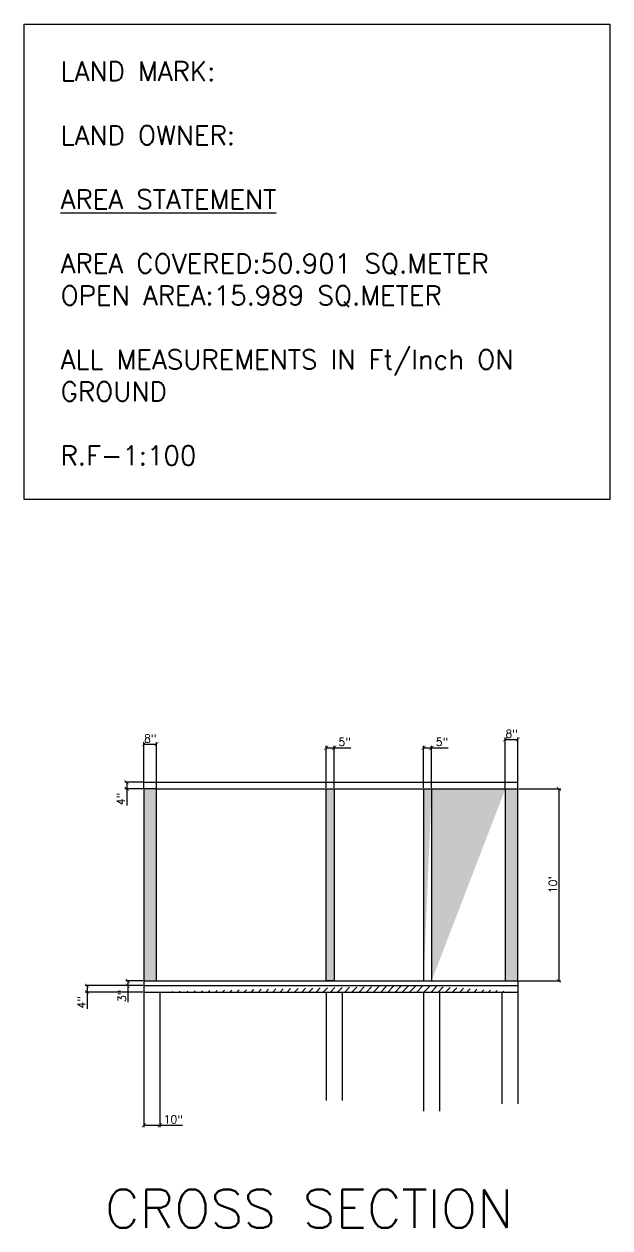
# Model space of a CAD drawing. Header units: inches. Extents: x 2392 to 5615, y 1950 to 5026.
# Drawn here: x 3095 to 3461, y 1954 to 2706 of the extents above; entities that cross this region are included whole.
import ezdxf

# ---------------------------------------------------------------- set-up
doc = ezdxf.new("R2010")
doc.units = ezdxf.units.IN
doc.layers.add('text', color=1, linetype='Continuous')
doc.styles.get("Standard").update_dxf_attribs({"font": 'simplex.shx', "height": 5})
doc.dimstyles.new('Copy of ISO-25', dxfattribs={"dimtxt": 5, "dimasz": 2.5, "dimexe": 1.25, "dimexo": 0.625, "dimtad": 1, "dimlunit": 4, "dimtxsty": 'Standard', "dimblk": 'ARCHTICK', "dimcen": 2.5, "dimadec": 0, "dimazin": 0, "dimtfac": 1, "dimtmove": 0, "dimatfit": 3, "dimldrblk": 'ARCHTICK', "dimfxl": 1, "dimarcsym": 0})

# ---------------------------------------------------------------- blocks, each defined once
blk = doc.blocks.new('_ArchTick')
at = {"color": 0, "linetype": 'ByBlock', "const_width": 0.15}
blk.add_lwpolyline([(-0.5, -0.5), (0.5, 0.5)], dxfattribs=at)
blk = doc.blocks.new('*D36')
at = {"layer": 'Defpoints', "color": 0, "transparency": 16777216}
for p in [(3404.01, 2228.44), (3404.01, 2108.44), (3429.44, 2108.44)]:
    blk.add_point(p, dxfattribs=at)
at = {"layer": 'text', "color": 0, "lineweight": -2, "transparency": 16777216}
for p, q in [((3404.64, 2228.44), (3430.69, 2228.44)), ((3429.44, 2228.44), (3429.44, 2108.44)), ((3404.64, 2108.44), (3430.69, 2108.44))]:
    blk.add_line(p, q, dxfattribs=at)
at = {"layer": 'text', "color": 0, "lineweight": -2, "transparency": 16777216, "xscale": 2.5, "yscale": 2.5, "zscale": 2.5}
for p, rotation in [((3429.44, 2228.44), 90), ((3429.44, 2108.44), 270)]:
    blk.add_blockref('_ArchTick', p, dxfattribs=dict(at, rotation=rotation))
at = {"layer": 'text', "color": 0, "transparency": 16777216, "insert": (3425.84, 2168.44), "char_height": 5, "attachment_point": 5, "rotation": 90}
blk.add_mtext("10'", dxfattribs=at)
blk = doc.blocks.new('*D37')
at = {"color": 0, "lineweight": -2, "transparency": 16777216}
for p, q in [((3170.26, 2100.81), (3170.26, 2017.02)), ((3180.26, 2100.81), (3180.26, 2017.02)), ((3170.26, 2018.27), (3180.26, 2018.27)), ((3180.26, 2018.27), (3194.48, 2018.27))]:
    blk.add_line(p, q, dxfattribs=at)
at = {"layer": 'Defpoints', "color": 0, "transparency": 16777216}
for p in [(3170.26, 2101.44), (3180.26, 2101.44), (3180.26, 2018.27)]:
    blk.add_point(p, dxfattribs=at)
at = {"color": 0, "lineweight": -2, "transparency": 16777216, "xscale": 2.5, "yscale": 2.5, "zscale": 2.5, "rotation": 180}
blk.add_blockref('_ArchTick', (3170.26, 2018.27), dxfattribs=at)
at = {"color": 0, "lineweight": -2, "transparency": 16777216, "xscale": 2.5, "yscale": 2.5, "zscale": 2.5}
blk.add_blockref('_ArchTick', (3180.26, 2018.27), dxfattribs=at)
at = {"color": 0, "transparency": 16777216, "insert": (3188.62, 2021.87), "char_height": 5, "attachment_point": 5}
blk.add_mtext('10"', dxfattribs=at)
blk = doc.blocks.new('*D38')
at = {"layer": 'Defpoints', "color": 0, "transparency": 16777216}
for p in [(3170.26, 2108.44), (3160.23, 2105.44), (3170.26, 2105.44)]:
    blk.add_point(p, dxfattribs=at)
at = {"layer": 'text', "color": 0, "lineweight": -2, "transparency": 16777216}
for p, q in [((3169.63, 2108.44), (3158.98, 2108.44)), ((3160.23, 2108.44), (3160.23, 2105.44)), ((3169.63, 2105.44), (3158.98, 2105.44)), ((3160.23, 2105.44), (3160.23, 2095.02))]:
    blk.add_line(p, q, dxfattribs=at)
at = {"layer": 'text', "color": 0, "lineweight": -2, "transparency": 16777216, "xscale": 2.5, "yscale": 2.5, "zscale": 2.5}
for p, rotation in [((3160.23, 2108.44), 90), ((3160.23, 2105.44), 270)]:
    blk.add_blockref('_ArchTick', p, dxfattribs=dict(at, rotation=rotation))
at = {"layer": 'text', "color": 0, "transparency": 16777216, "insert": (3156.62, 2098.98), "char_height": 5, "attachment_point": 5, "rotation": 90}
blk.add_mtext('3"', dxfattribs=at)
blk = doc.blocks.new('*D39')
at = {"layer": 'Defpoints', "color": 0, "transparency": 16777216}
for p in [(3134.87, 2101.44), (3170.26, 2105.44), (3170.26, 2101.44)]:
    blk.add_point(p, dxfattribs=at)
at = {"layer": 'text', "color": 0, "lineweight": -2, "transparency": 16777216}
for p, q in [((3169.63, 2105.44), (3133.62, 2105.44)), ((3169.63, 2101.44), (3133.62, 2101.44)), ((3134.87, 2105.44), (3134.87, 2101.44)), ((3134.87, 2101.44), (3134.87, 2091.02))]:
    blk.add_line(p, q, dxfattribs=at)
at = {"layer": 'text', "color": 0, "lineweight": -2, "transparency": 16777216, "xscale": 2.5, "yscale": 2.5, "zscale": 2.5}
for p, rotation in [((3134.87, 2105.44), 90), ((3134.87, 2101.44), 270)]:
    blk.add_blockref('_ArchTick', p, dxfattribs=dict(at, rotation=rotation))
at = {"layer": 'text', "color": 0, "transparency": 16777216, "insert": (3131.27, 2094.98), "char_height": 5, "attachment_point": 5, "rotation": 90}
blk.add_mtext('4"', dxfattribs=at)
blk = doc.blocks.new('*D40')
at = {"layer": 'Defpoints', "color": 0, "transparency": 16777216}
for p in [(3159.56, 2228.44), (3170.26, 2232.44), (3170.26, 2228.44)]:
    blk.add_point(p, dxfattribs=at)
at = {"layer": 'text', "color": 0, "lineweight": -2, "transparency": 16777216}
for p, q in [((3169.63, 2232.44), (3158.31, 2232.44)), ((3169.63, 2228.44), (3158.31, 2228.44)), ((3159.56, 2232.44), (3159.56, 2228.44)), ((3159.56, 2228.44), (3159.56, 2218.02))]:
    blk.add_line(p, q, dxfattribs=at)
at = {"layer": 'text', "color": 0, "lineweight": -2, "transparency": 16777216, "xscale": 2.5, "yscale": 2.5, "zscale": 2.5}
for p, rotation in [((3159.56, 2232.44), 90), ((3159.56, 2228.44), 270)]:
    blk.add_blockref('_ArchTick', p, dxfattribs=dict(at, rotation=rotation))
at = {"layer": 'text', "color": 0, "transparency": 16777216, "insert": (3155.96, 2221.98), "char_height": 5, "attachment_point": 5, "rotation": 90}
blk.add_mtext('4"', dxfattribs=at)
blk = doc.blocks.new('*D41')
at = {"layer": 'Defpoints', "color": 0, "transparency": 16777216}
for p in [(3178.26, 2256.19), (3170.26, 2228.44), (3178.26, 2228.44)]:
    blk.add_point(p, dxfattribs=at)
at = {"layer": 'text', "color": 0, "lineweight": -2, "transparency": 16777216}
for p, q in [((3170.26, 2229.06), (3170.26, 2257.44)), ((3170.26, 2256.19), (3178.26, 2256.19)), ((3178.26, 2229.06), (3178.26, 2257.44))]:
    blk.add_line(p, q, dxfattribs=at)
at = {"layer": 'text', "color": 0, "lineweight": -2, "transparency": 16777216, "xscale": 2.5, "yscale": 2.5, "zscale": 2.5, "rotation": 180}
blk.add_blockref('_ArchTick', (3170.26, 2256.19), dxfattribs=at)
at = {"layer": 'text', "color": 0, "lineweight": -2, "transparency": 16777216, "xscale": 2.5, "yscale": 2.5, "zscale": 2.5}
blk.add_blockref('_ArchTick', (3178.26, 2256.19), dxfattribs=at)
at = {"layer": 'text', "color": 0, "transparency": 16777216, "insert": (3174.26, 2259.79), "char_height": 5, "attachment_point": 5}
blk.add_mtext('8"', dxfattribs=at)
blk = doc.blocks.new('*D42')
at = {"layer": 'Defpoints', "color": 0, "transparency": 16777216}
for p in [(3289.25, 2254.03), (3284.25, 2228.44), (3289.25, 2228.44)]:
    blk.add_point(p, dxfattribs=at)
at = {"layer": 'text', "color": 0, "lineweight": -2, "transparency": 16777216}
for p, q in [((3284.25, 2229.06), (3284.25, 2255.28)), ((3284.25, 2254.03), (3289.25, 2254.03)), ((3289.25, 2229.06), (3289.25, 2255.28)), ((3289.25, 2254.03), (3299.67, 2254.03))]:
    blk.add_line(p, q, dxfattribs=at)
at = {"layer": 'text', "color": 0, "lineweight": -2, "transparency": 16777216, "xscale": 2.5, "yscale": 2.5, "zscale": 2.5, "rotation": 180}
blk.add_blockref('_ArchTick', (3284.25, 2254.03), dxfattribs=at)
at = {"layer": 'text', "color": 0, "lineweight": -2, "transparency": 16777216, "xscale": 2.5, "yscale": 2.5, "zscale": 2.5}
blk.add_blockref('_ArchTick', (3289.25, 2254.03), dxfattribs=at)
at = {"layer": 'text', "color": 0, "transparency": 16777216, "insert": (3295.71, 2257.64), "char_height": 5, "attachment_point": 5}
blk.add_mtext('5"', dxfattribs=at)
blk = doc.blocks.new('*D43')
at = {"layer": 'Defpoints', "color": 0, "transparency": 16777216}
for p in [(3350.05, 2254.03), (3345.05, 2228.44), (3350.05, 2228.44)]:
    blk.add_point(p, dxfattribs=at)
at = {"layer": 'text', "color": 0, "lineweight": -2, "transparency": 16777216}
for p, q in [((3345.05, 2229.06), (3345.05, 2255.28)), ((3345.05, 2254.03), (3350.05, 2254.03)), ((3350.05, 2229.06), (3350.05, 2255.28)), ((3350.05, 2254.03), (3360.47, 2254.03))]:
    blk.add_line(p, q, dxfattribs=at)
at = {"layer": 'text', "color": 0, "lineweight": -2, "transparency": 16777216, "xscale": 2.5, "yscale": 2.5, "zscale": 2.5, "rotation": 180}
blk.add_blockref('_ArchTick', (3345.05, 2254.03), dxfattribs=at)
at = {"layer": 'text', "color": 0, "lineweight": -2, "transparency": 16777216, "xscale": 2.5, "yscale": 2.5, "zscale": 2.5}
blk.add_blockref('_ArchTick', (3350.05, 2254.03), dxfattribs=at)
at = {"layer": 'text', "color": 0, "transparency": 16777216, "insert": (3356.51, 2257.64), "char_height": 5, "attachment_point": 5}
blk.add_mtext('5"', dxfattribs=at)
blk = doc.blocks.new('*D44')
at = {"layer": 'Defpoints', "color": 0, "transparency": 16777216}
for p in [(3404.01, 2259.2), (3396.01, 2228.07), (3404.01, 2228.07)]:
    blk.add_point(p, dxfattribs=at)
at = {"layer": 'text', "color": 0, "lineweight": -2, "transparency": 16777216}
for p, q in [((3396.01, 2228.7), (3396.01, 2260.45)), ((3396.01, 2259.2), (3404.01, 2259.2)), ((3404.01, 2228.7), (3404.01, 2260.45))]:
    blk.add_line(p, q, dxfattribs=at)
at = {"layer": 'text', "color": 0, "lineweight": -2, "transparency": 16777216, "xscale": 2.5, "yscale": 2.5, "zscale": 2.5, "rotation": 180}
blk.add_blockref('_ArchTick', (3396.01, 2259.2), dxfattribs=at)
at = {"layer": 'text', "color": 0, "lineweight": -2, "transparency": 16777216, "xscale": 2.5, "yscale": 2.5, "zscale": 2.5}
blk.add_blockref('_ArchTick', (3404.01, 2259.2), dxfattribs=at)
at = {"layer": 'text', "color": 0, "transparency": 16777216, "insert": (3400.01, 2262.8), "char_height": 5, "attachment_point": 5}
blk.add_mtext('8"', dxfattribs=at)

msp = doc.modelspace()

# ---------------------------------------------------------------- hatches: boundary and pattern name
at = {"layer": 'text', "true_color": 0x939598}
h = msp.add_hatch(color=252, dxfattribs=at)
h.dxf.hatch_style = 1
h.paths.add_polyline_path([(3178.258, 2108.44), (3178.258, 2228.44), (3170.258, 2228.44), (3170.258, 2108.44)])
h.paths.add_polyline_path([(3289.254, 2228.44), (3289.254, 2108.44), (3284.254, 2108.44), (3284.254, 2228.44)])
edge = h.paths.add_edge_path()
edge.add_line((3345.054, 2228.44), (3345.054, 2108.44))
edge.add_line((3350.054, 2228.44), (3350.054, 2108.44))
edge.add_line((3396.013, 2228.07), (3396.013, 2108.44))
edge.add_line((3404.012, 2108.329), (3404.012, 2228.44))
h = msp.add_hatch(color=252, dxfattribs=at)
h.dxf.hatch_style = 1
h.paths.add_polyline_path([(3350.054, 2228.44), (3345.054, 2228.44), (3345.054, 2108.44), (3350.054, 2108.44)], flags=17)
h.paths.add_polyline_path([(3404.012, 2228.44), (3350.054, 2228.44), (3396.013, 2228.07), (3396.013, 2108.44), (3404.012, 2108.44)], flags=17)
edge = h.paths.add_edge_path()
edge.add_line((3345.054, 2228.44), (3345.054, 2108.44))
edge.add_line((3345.054, 2228.44), (3350.054, 2228.44))
edge.add_line((3350.054, 2228.44), (3350.054, 2108.44))
edge.add_line((3170.258, 2108.44), (3404.012, 2108.44))
edge.add_line((3396.013, 2108.44), (3404.012, 2108.329))
at = {"layer": 'text'}
h = msp.add_hatch(dxfattribs=at)
h.set_pattern_fill('ANSI31')
edge = h.paths.add_edge_path()
edge.add_line((3170.258, 2105.44), (3345.054, 2105.44))
edge.add_line((3170.258, 2101.44), (3404.012, 2101.44))
edge.add_line((3345.054, 2105.44), (3404.012, 2105.44))

# ---------------------------------------------------------------- linework, layer by layer
for p, q in [((3170.258, 2228.44), (3170.258, 2232.44)), ((3170.258, 2232.44), (3404.012, 2232.44)), ((3178.258, 2228.44), (3404.012, 2228.44)), ((3289.254, 2228.44), (3345.054, 2228.44)), ((3335.25, 2228.44), (3340.25, 2228.44)), ((3345.054, 2228.44), (3345.054, 2108.44)), ((3345.054, 2228.44), (3350.054, 2228.44)), ((3350.054, 2228.44), (3350.054, 2108.44)), ((3350.054, 2228.44), (3396.013, 2228.07)), ((3396.013, 2228.07), (3396.013, 2108.44)), ((3404.012, 2228.44), (3404.012, 2232.44)), ((3404.012, 2108.329), (3404.012, 2228.44)), ((3170.258, 2108.44), (3404.012, 2108.44)), ((3170.258, 2108.44), (3170.258, 2105.44)), ((3170.258, 2108.44), (3170.258, 2037.722)), ((3396.013, 2108.44), (3404.012, 2108.329)), ((3404.012, 2108.44), (3404.012, 2031.695)), ((3170.258, 2105.44), (3170.258, 2101.44)), ((3170.258, 2105.44), (3345.054, 2105.44)), ((3170.258, 2101.44), (3404.012, 2101.44)), ((3180.258, 2101.44), (3180.258, 2037.722)), ((3284.254, 2101.44), (3284.254, 2033.704)), ((3294.254, 2101.44), (3294.254, 2033.704)), ((3345.054, 2105.44), (3404.012, 2105.44)), ((3345.054, 2101.44), (3345.054, 2027.007)), ((3355.054, 2101.44), (3355.054, 2027.007)), ((3394.012, 2101.44), (3394.012, 2031.695))]:
    msp.add_line(p, q)
for points in [[(3095.454, 2706.05), (3461.444, 2706.05), (3461.444, 2409.161), (3095.454, 2409.161)], [(3178.258, 2108.44), (3178.258, 2228.44), (3170.258, 2228.44), (3170.258, 2108.44)], [(3289.254, 2228.44), (3289.254, 2108.44), (3284.254, 2108.44), (3284.254, 2228.44)]]:
    msp.add_lwpolyline(points, close=True)

# ---------------------------------------------------------------- texts
at = {"attachment_point": 1}
for s, width, insert, char_height in [('LAND MARK:\\P\\PLAND OWNER:\\P\\P{\\LAREA STATEMENT\\P\\P}AREA COVERED:50.901 SQ.METER\\POPEN AREA:15.989 SQ.METER\\P\\PALL MEASUREMENTS IN Ft/Inch ON GROUND\\P\\PR.F-1:100', 334.87841, (3118.259, 2682.581), 12), ('CROSS SECTION', 283.02898, (3146.016, 1978.086), 24)]:
    msp.add_mtext_dynamic_manual_height_columns(s, width=width, gutter_width=25, heights=[0], dxfattribs=dict(at, insert=insert, char_height=char_height))

# ---------------------------------------------------------------- dimensions: what is measured, and where the dimension line sits
dim = msp.add_linear_dim(base=(3180.258, 2018.271), p1=(3170.258, 2101.44), p2=(3180.258, 2101.44), dimstyle='Copy of ISO-25')
dim.commit()
dim.dimension.update_dxf_attribs({"geometry": '*D37', "text_midpoint": (3188.621, 2021.873)})
at = {"layer": 'text'}
for base, p1, p2, picture, middle in [((3404.012, 2259.197), (3396.013, 2228.07), (3404.012, 2228.07), '*D44', (3400.013, 2262.798)), ((3178.258, 2256.185), (3170.258, 2228.44), (3178.258, 2228.44), '*D41', (3174.258, 2259.786)), ((3289.254, 2254.034), (3284.254, 2228.44), (3289.254, 2228.44), '*D42', (3295.713, 2257.635)), ((3350.054, 2254.034), (3345.054, 2228.44), (3350.054, 2228.44), '*D43', (3356.513, 2257.635))]:
    dim = msp.add_linear_dim(base=base, p1=p1, p2=p2, dimstyle='Copy of ISO-25', dxfattribs=at)
    dim.commit()
    dim.dimension.update_dxf_attribs({"geometry": picture, "text_midpoint": middle})
for base, p1, p2, picture, middle in [((3159.559, 2228.44), (3170.258, 2232.44), (3170.258, 2228.44), '*D40', (3155.958, 2221.981)), ((3429.437, 2108.44), (3404.012, 2228.44), (3404.012, 2108.44), '*D36', (3425.835, 2168.44)), ((3134.87, 2101.44), (3170.258, 2105.44), (3170.258, 2101.44), '*D39', (3131.269, 2094.981)), ((3160.225, 2105.44), (3170.258, 2108.44), (3170.258, 2105.44), '*D38', (3156.624, 2098.981))]:
    dim = msp.add_linear_dim(base=base, p1=p1, p2=p2, angle=90, dimstyle='Copy of ISO-25', dxfattribs=at)
    dim.commit()
    dim.dimension.update_dxf_attribs({"geometry": picture, "text_midpoint": middle})

doc.saveas('drawing.dxf')
